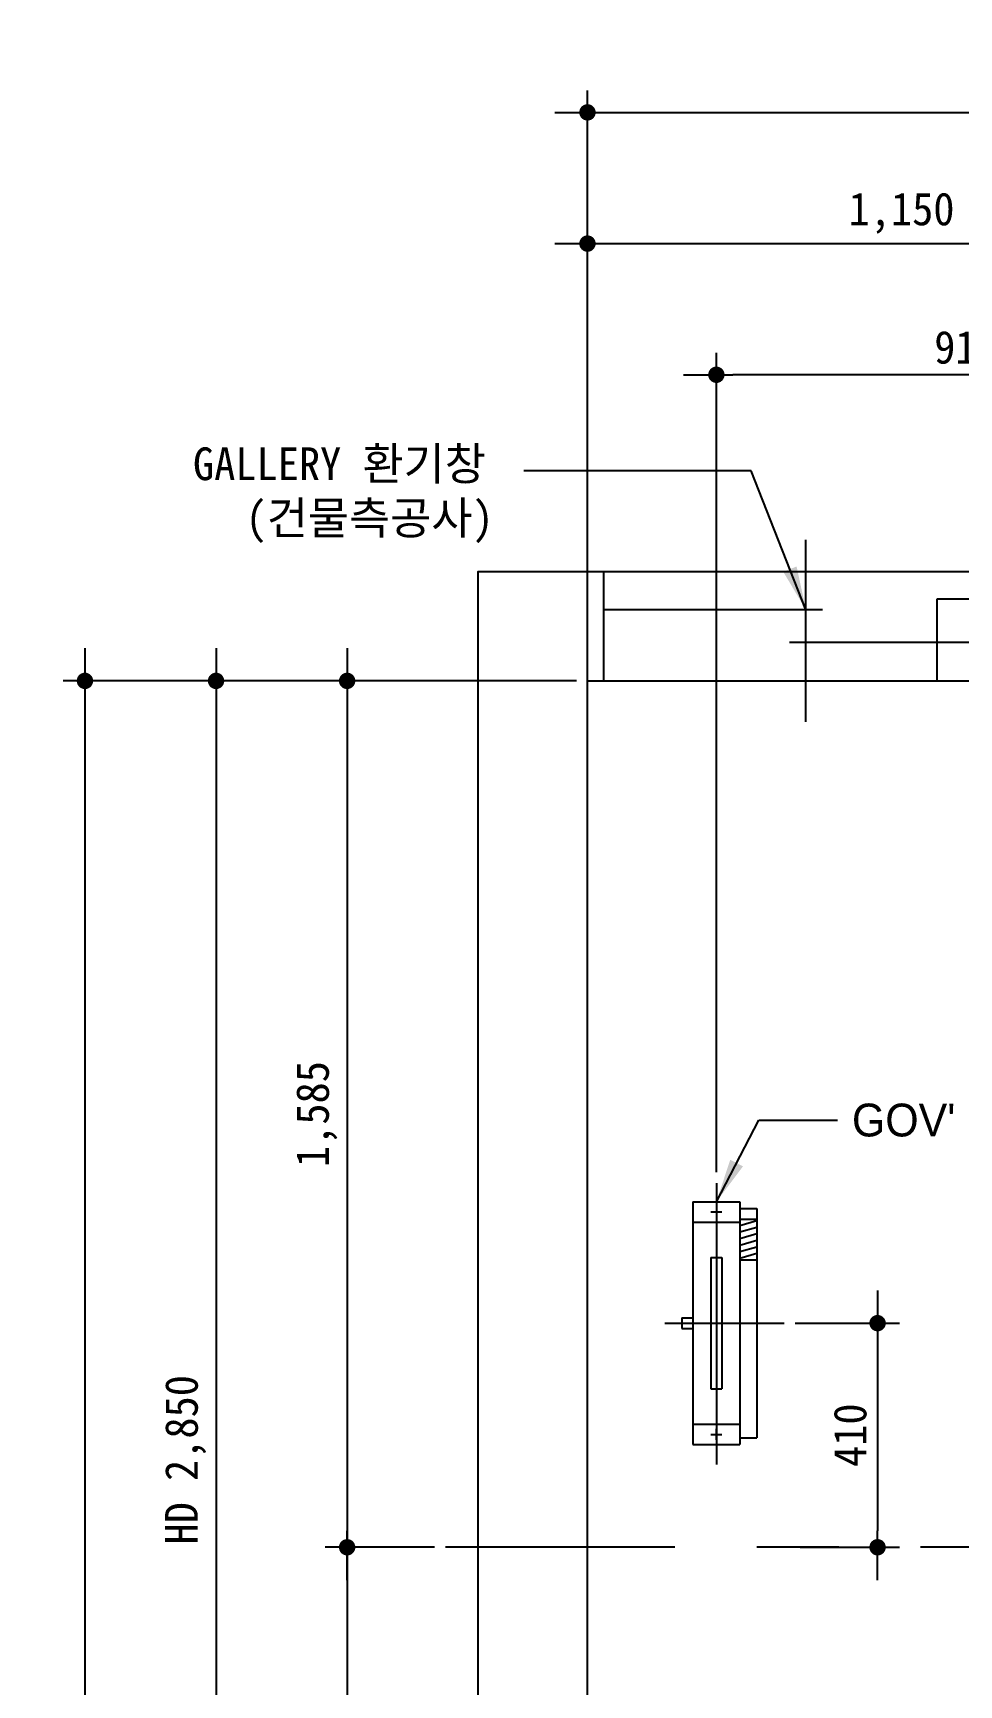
# Model space of a CAD drawing. Extents: x -9109 to 174251, y 57759 to 115528.
# Drawn here: x 126064 to 127759, y 105920 to 108942 of the extents above; entities that cross this region are included whole.
import ezdxf

# ---------------------------------------------------------------- set-up
doc = ezdxf.new("R2010")
doc.units = 0
doc.header["$LTSCALE"] = 600
doc.header["$MEASUREMENT"] = 0
doc.linetypes.add('CENTER', pattern=[2, 1.25, -0.25, 0.25, -0.25])
doc.layers.get('0').update_dxf_attribs({"linetype": 'CONTINUOUS'})
for name, color, linetype in [('1', 3, 'CONTINUOUS'), ('3', 1, 'CENTER'), ('6', 2, 'CONTINUOUS'), ('A-DIMS', 7, 'CONTINUOUS')]:
    doc.layers.add(name, color=color, linetype=linetype)
doc.layers.add('A-MKXS-LEAD', color=7, linetype='CONTINUOUS', lineweight=25)
doc.layers.add('A-MKXS-TEXT1', color=3, linetype='CONTINUOUS', lineweight=25)
doc.styles.add('HY울릉도L', font='')
doc.styles.add('OTIS', font='')
doc.styles.add('굴림', font='')
doc.styles.add('돋움체', font='')
doc.styles.get('HY울릉도L').set_extended_font_data('Dotum')
doc.styles.get('OTIS').set_extended_font_data('Dotum')
doc.styles.get('굴림').set_extended_font_data('Dotum')
doc.styles.get('돋움체').set_extended_font_data('DotumChe')
doc.dimstyles.new('CDIM', dxfattribs={"dimtxt": 3, "dimasz": 1.5, "dimexe": 2, "dimexo": 1, "dimgap": 1, "dimtad": 1, "dimdec": 0, "dimrnd": 0.5, "dimzin": 0, "dimdsep": 32, "dimlunit": 6, "dimtxsty": 'HY울릉도L', "dimblk1": '_CIDOT', "dimblk2": '_CIDOT', "dimsah": 1, "dimcen": 5.5, "dimclrd": 2, "dimclre": 2, "dimclrt": 7, "dimadec": 0, "dimazin": 0, "dimtfac": 1, "dimtdec": 0, "dimtix": 1, "dimtmove": 2, "dimatfit": 1, "dimldrblk": '_CIDOT', "dimfxl": 1, "dimtolj": 1, "dimtzin": 0, "dimlwd": -1, "dimarcsym": 0})
doc.dimstyles.new('OTIS', dxfattribs={"dimscale": 100, "dimtxt": 2.25, "dimasz": 2, "dimexe": 0.8, "dimexo": 0.8, "dimgap": 0.7, "dimtad": 1, "dimdsep": 46, "dimtxsty": '굴림', "dimblk": 'DOT', "dimcen": 0, "dimclrd": 3, "dimclre": 3, "dimclrt": 3, "dimadec": 0, "dimazin": 0, "dimtfac": 1, "dimtmove": 0, "dimatfit": 3, "dimfxl": 1, "dimtolj": 1, "dimarcsym": 0})

# ---------------------------------------------------------------- blocks, each defined once
blk = doc.blocks.new('_CIDOT')
at = {"color": 0, "linetype": 'ByBlock'}
blk.add_line((2, 0), (-1, 0), dxfattribs=at)
at = {"color": 0, "linetype": 'ByBlock', "const_width": 0.5}
blk.add_lwpolyline([(-0.25, 0, 1), (0.25, 0, 1)], format="xyb", close=True, dxfattribs=at)
blk = doc.blocks.new('*D803')
at = {"layer": 'A-DIMS', "lineweight": -2, "transparency": 16777216}
for p, q in [((127458.9, 106582.1), (127649.7, 106582.1)), ((127467.9, 106172.1), (127649.7, 106172.1))]:
    blk.add_line(p, q, dxfattribs=at)
at = {"layer": 'A-DIMS', "transparency": 16777216}
blk.add_line((127609.7, 106552.1), (127609.7, 106202.1), dxfattribs=at)
at = {"layer": 'A-DIMS', "transparency": 16777216, "xscale": 30, "yscale": 30, "zscale": 30}
for p, rotation in [((127609.7, 106582.1), 90), ((127609.7, 106172.1), 270)]:
    blk.add_blockref('_CIDOT', p, dxfattribs=dict(at, rotation=rotation))
at = {"layer": 'A-DIMS', "color": 3, "transparency": 16777216, "insert": (127559.7, 106377.1), "char_height": 60, "attachment_point": 5, "rotation": 90, "style": '돋움체'}
blk.add_mtext('\\A1;410', dxfattribs=at)
blk = doc.blocks.new('*D804')
at = {"layer": 'A-DIMS', "lineweight": -2, "transparency": 16777216}
for p, q in [((127314.6, 106858.5), (127314.6, 108357.1)), ((128228.6, 108057.1), (128228.6, 108357.1))]:
    blk.add_line(p, q, dxfattribs=at)
at = {"layer": 'A-DIMS', "transparency": 16777216}
blk.add_line((128198.6, 108317.1), (127344.6, 108317.1), dxfattribs=at)
at = {"layer": 'A-DIMS', "transparency": 16777216, "xscale": 30, "yscale": 30, "zscale": 30, "rotation": 180}
blk.add_blockref('_CIDOT', (127314.6, 108317.1), dxfattribs=at)
at = {"layer": 'A-DIMS', "transparency": 16777216, "xscale": 30, "yscale": 30, "zscale": 30}
blk.add_blockref('_CIDOT', (128228.6, 108317.1), dxfattribs=at)
at = {"layer": 'A-DIMS', "color": 3, "transparency": 16777216, "insert": (127771.6, 108367.1), "char_height": 60, "attachment_point": 5, "style": '돋움체'}
blk.add_mtext('\\A1;{\\C7;914}', dxfattribs=at)
blk = doc.blocks.new('*D826')
at = {"layer": 'A-DIMS', "lineweight": -2, "transparency": 16777216}
for p, q in [((127078.6, 107777.1), (127078.6, 108597.1)), ((128228.6, 108057.1), (128228.6, 108597.1))]:
    blk.add_line(p, q, dxfattribs=at)
at = {"layer": 'A-DIMS', "transparency": 16777216}
blk.add_line((127108.6, 108557.1), (128198.6, 108557.1), dxfattribs=at)
at = {"layer": 'A-DIMS', "transparency": 16777216, "xscale": 30, "yscale": 30, "zscale": 30, "rotation": 180}
blk.add_blockref('_CIDOT', (127078.6, 108557.1), dxfattribs=at)
at = {"layer": 'A-DIMS', "transparency": 16777216, "xscale": 30, "yscale": 30, "zscale": 30}
blk.add_blockref('_CIDOT', (128228.6, 108557.1), dxfattribs=at)
at = {"layer": 'A-DIMS', "color": 3, "transparency": 16777216, "insert": (127653.6, 108612.8), "char_height": 60, "attachment_point": 5, "style": '돋움체'}
blk.add_mtext('\\A1;1,150', dxfattribs=at)
blk = doc.blocks.new('*D828')
at = {"layer": 'A-DIMS', "lineweight": -2, "transparency": 16777216}
for p, q in [((127078.6, 107777.1), (127078.6, 108837.1)), ((129378.6, 107777.1), (129378.6, 108837.1))]:
    blk.add_line(p, q, dxfattribs=at)
at = {"layer": 'A-DIMS', "transparency": 16777216}
blk.add_line((127108.6, 108797.1), (129348.6, 108797.1), dxfattribs=at)
at = {"layer": 'A-DIMS', "transparency": 16777216, "xscale": 30, "yscale": 30, "zscale": 30, "rotation": 180}
blk.add_blockref('_CIDOT', (127078.6, 108797.1), dxfattribs=at)
at = {"layer": 'A-DIMS', "transparency": 16777216, "xscale": 30, "yscale": 30, "zscale": 30}
blk.add_blockref('_CIDOT', (129378.6, 108797.1), dxfattribs=at)
at = {"layer": 'A-DIMS', "color": 3, "transparency": 16777216, "insert": (128228.6, 108852.8), "char_height": 60, "attachment_point": 5, "style": '돋움체'}
blk.add_mtext('\\A1;HW 2,300', dxfattribs=at)
blk = doc.blocks.new('*D829')
at = {"layer": 'A-DIMS', "lineweight": -2, "transparency": 16777216}
for p, q in [((127058.6, 107757.1), (126598.6, 107757.1)), ((126798.6, 106172.1), (126598.6, 106172.1))]:
    blk.add_line(p, q, dxfattribs=at)
at = {"layer": 'A-DIMS', "transparency": 16777216}
blk.add_line((126638.6, 107727.1), (126638.6, 106202.1), dxfattribs=at)
at = {"layer": 'A-DIMS', "transparency": 16777216, "xscale": 30, "yscale": 30, "zscale": 30}
for p, rotation in [((126638.6, 107757.1), 90), ((126638.6, 106172.1), 270)]:
    blk.add_blockref('_CIDOT', p, dxfattribs=dict(at, rotation=rotation))
at = {"layer": 'A-DIMS', "color": 3, "transparency": 16777216, "insert": (126582.9, 106964.6), "char_height": 60, "attachment_point": 5, "rotation": 90, "style": '돋움체'}
blk.add_mtext('\\A1;1,585', dxfattribs=at)
blk = doc.blocks.new('*D830')
at = {"layer": 'A-DIMS', "lineweight": -2, "transparency": 16777216}
for p, q in [((126798.6, 106172.1), (126598.6, 106172.1)), ((127058.6, 104907.1), (126598.6, 104907.1))]:
    blk.add_line(p, q, dxfattribs=at)
at = {"layer": 'A-DIMS', "transparency": 16777216}
blk.add_line((126638.6, 106142.1), (126638.6, 104937.1), dxfattribs=at)
at = {"layer": 'A-DIMS', "transparency": 16777216, "xscale": 30, "yscale": 30, "zscale": 30}
for p, rotation in [((126638.6, 106172.1), 90), ((126638.6, 104907.1), 270)]:
    blk.add_blockref('_CIDOT', p, dxfattribs=dict(at, rotation=rotation))
at = {"layer": 'A-DIMS', "color": 3, "transparency": 16777216, "insert": (126582.9, 105539.6), "char_height": 60, "attachment_point": 5, "rotation": 90, "style": '돋움체'}
blk.add_mtext('\\A1;1,265', dxfattribs=at)
blk = doc.blocks.new('*D831')
at = {"layer": 'A-DIMS', "lineweight": -2, "transparency": 16777216}
for p, q in [((127058.6, 107757.1), (126118.6, 107757.1)), ((127058.6, 103707.1), (126118.6, 103707.1))]:
    blk.add_line(p, q, dxfattribs=at)
at = {"layer": 'A-DIMS', "transparency": 16777216}
blk.add_line((126158.6, 107727.1), (126158.6, 103737.1), dxfattribs=at)
at = {"layer": 'A-DIMS', "transparency": 16777216, "xscale": 30, "yscale": 30, "zscale": 30}
for p, rotation in [((126158.6, 107757.1), 90), ((126158.6, 103707.1), 270)]:
    blk.add_blockref('_CIDOT', p, dxfattribs=dict(at, rotation=rotation))
at = {"layer": 'A-DIMS', "color": 3, "transparency": 16777216, "insert": (126102.9, 105732.1), "char_height": 60, "attachment_point": 5, "rotation": 90, "style": '돋움체'}
blk.add_mtext('\\A1;4,050', dxfattribs=at)
blk = doc.blocks.new('*D832')
at = {"layer": 'A-DIMS', "lineweight": -2, "transparency": 16777216}
for p, q in [((127058.6, 107757.1), (126358.6, 107757.1)), ((127058.6, 104907.1), (126358.6, 104907.1))]:
    blk.add_line(p, q, dxfattribs=at)
at = {"layer": 'A-DIMS', "transparency": 16777216}
blk.add_line((126398.6, 107727.1), (126398.6, 104937.1), dxfattribs=at)
at = {"layer": 'A-DIMS', "transparency": 16777216, "xscale": 30, "yscale": 30, "zscale": 30}
for p, rotation in [((126398.6, 107757.1), 90), ((126398.6, 104907.1), 270)]:
    blk.add_blockref('_CIDOT', p, dxfattribs=dict(at, rotation=rotation))
at = {"layer": 'A-DIMS', "color": 3, "transparency": 16777216, "insert": (126342.9, 106332.1), "char_height": 60, "attachment_point": 5, "rotation": 90, "style": '돋움체'}
blk.add_mtext('\\A1;HD 2,850', dxfattribs=at)
blk = doc.blocks.new('B-G')
for p, q in [((200, 800), (0, 800)), ((200, 770), (0, 770)), ((130, 770), (130, 370)), ((70, 430), (70, 30)), ((200, 30), (0, 30)), ((200, 0), (0, 0))]:
    blk.add_line(p, q)
at = {"layer": '3'}
blk.add_line((275.1, 400), (-58.2, 400), dxfattribs=at)

msp = doc.modelspace()

# ---------------------------------------------------------------- linework, layer by layer
for p, q in [((127304.6, 106785.6), (127324.6, 106785.6)), ((127314.6, 106795.6), (127314.6, 106775.6)), ((127304.6, 106702.1), (127304.6, 106462.1)), ((127304.6, 106702.1), (127324.6, 106702.1)), ((127324.6, 106702.1), (127324.6, 106462.1)), ((127304.6, 106462.1), (127324.6, 106462.1)), ((127304.6, 106378.6), (127324.6, 106378.6)), ((127314.6, 106368.6), (127314.6, 106388.6))]:
    msp.add_line(p, q)
msp.add_lwpolyline([(129578.6, 103507.1), (126878.6, 103507.1), (126878.6, 107957.1), (129578.6, 107957.1)], close=True)
msp.add_lwpolyline([(128568.6, 107757.1), (129378.6, 107757.1), (129378.6, 103707.1), (127078.6, 103707.1), (127078.6, 107757.1), (127888.6, 107757.1)])
at = {"layer": '1'}
for p, q in [((127271.6, 106804.1), (127271.6, 106360.1)), ((127271.6, 106804.1), (127357.6, 106804.1)), ((127357.6, 106804.1), (127357.6, 106360.1)), ((127357.6, 106792.1), (127388.6, 106792.1)), ((127357.6, 106772.3), (127388.6, 106772.3)), ((127357.6, 106760.9), (127388.6, 106769.9)), ((127388.6, 106792.1), (127388.6, 106372.1)), ((127271.6, 106767.1), (127357.6, 106767.1)), ((127357.6, 106748.9), (127388.6, 106757.9)), ((127357.6, 106736.9), (127388.6, 106745.9)), ((127357.6, 106724.9), (127388.6, 106733.9)), ((127357.6, 106712.9), (127388.6, 106721.9)), ((127357.6, 106700.9), (127388.6, 106709.9)), ((127357.6, 106697.9), (127388.6, 106697.9)), ((127251.6, 106592.1), (127251.6, 106572.1)), ((127251.6, 106592.1), (127271.6, 106592.1)), ((127251.6, 106572.1), (127271.6, 106572.1)), ((127271.6, 106397.1), (127357, 106397.1)), ((127271.6, 106397.1), (127357.6, 106397.1)), ((127271.6, 106360.1), (127357, 106360.1)), ((127271.6, 106360.1), (127357.6, 106360.1)), ((127357.6, 106372.1), (127388, 106372.1)), ((127358.2, 106372.1), (127388.6, 106372.1))]:
    msp.add_line(p, q, dxfattribs=at)
at = {"layer": '3'}
for p, q in [((127314.6, 106838.5), (127314.6, 106323.5)), ((127220.1, 106582.1), (127438.9, 106582.1)), ((129638.6, 106172.1), (126818.6, 106172.1))]:
    msp.add_line(p, q, dxfattribs=at)
at = {"layer": '6'}
for p, q in [((127718.6, 107757.1), (127718.6, 107907.1)), ((127718.6, 107907.1), (128738.6, 107907.1))]:
    msp.add_line(p, q, dxfattribs=at)
at = {"layer": 'A-MKXS-LEAD'}
for p, q in [((127378.3, 108141.4), (126962.3, 108141.4)), ((127392.6, 106953.4), (127536.4, 106953.4))]:
    msp.add_line(p, q, dxfattribs=at)

# ---------------------------------------------------------------- block references
at = {"rotation": 270}
msp.add_blockref('B-G', (127078.6, 107957.1), dxfattribs=at)

# ---------------------------------------------------------------- texts
at = {"layer": '1', "color": 3, "style": 'OTIS'}
msp.add_text("GOV'", height=60, dxfattribs=at).set_placement((127562.8, 106923.7))
at = {"layer": 'A-MKXS-TEXT1', "style": '돋움체'}
for s, p in [('GALLERY 환기창', (126356.4, 108124.3)), ('(건물측공사)', (126452.7, 108025.2))]:
    msp.add_text(s, height=60, dxfattribs=at).set_placement(p)

# ---------------------------------------------------------------- dimensions: what is measured, and where the dimension line sits
at = {"layer": 'A-DIMS'}
dim = msp.add_linear_dim(base=(129378.6, 108797.1), p1=(127078.6, 107757.1), p2=(129378.6, 107757.1), text='HW <>', dimstyle='CDIM', override={"dimscale": 20, "dimtxsty": '돋움체', "dimclrd": 256, "dimclre": 256, "dimclrt": 3}, dxfattribs=at)
dim.commit()
dim.dimension.update_dxf_attribs({"geometry": '*D828', "text_midpoint": (128228.6, 108852.8)})
dim = msp.add_linear_dim(base=(128228.6, 108557.1), p1=(127078.6, 107757.1), p2=(128228.6, 108037.1), dimstyle='CDIM', override={"dimscale": 20, "dimtxsty": '돋움체', "dimclrd": 256, "dimclre": 256, "dimclrt": 3}, dxfattribs=at)
dim.commit()
dim.dimension.update_dxf_attribs({"geometry": '*D826', "text_midpoint": (127653.6, 108612.8)})
for base, p1, p2, angle, text, picture, middle in [((127314.6, 108317.1), (128228.6, 108037.1), (127314.6, 106838.5), 180, '{\\C7;<>}', '*D804', (127771.6, 108367.1)), ((126398.6, 104907.1), (127078.6, 107757.1), (127078.6, 104907.1), 90, 'HD <>', '*D832', (126342.9, 106332.1))]:
    dim = msp.add_linear_dim(base=base, p1=p1, p2=p2, angle=angle, text=text, dimstyle='CDIM', override={"dimscale": 20, "dimtxsty": '돋움체', "dimclrd": 256, "dimclre": 256, "dimclrt": 3}, dxfattribs=at)
    dim.commit()
    dim.dimension.update_dxf_attribs({"geometry": picture, "text_midpoint": middle})
for base, p1, p2, picture, middle in [((126158.6, 103707.1), (127078.6, 107757.1), (127078.6, 103707.1), '*D831', (126102.9, 105732.1)), ((126638.6, 106172.1), (127078.6, 107757.1), (126818.6, 106172.1), '*D829', (126582.9, 106964.6)), ((127609.7, 106172.1), (127438.9, 106582.1), (127447.9, 106172.1), '*D803', (127559.7, 106377.1)), ((126638.6, 104907.1), (126818.6, 106172.1), (127078.6, 104907.1), '*D830', (126582.9, 105539.6))]:
    dim = msp.add_linear_dim(base=base, p1=p1, p2=p2, angle=90, dimstyle='CDIM', override={"dimscale": 20, "dimtxsty": '돋움체', "dimclrd": 256, "dimclre": 256, "dimclrt": 3}, dxfattribs=at)
    dim.commit()
    dim.dimension.update_dxf_attribs({"geometry": picture, "text_midpoint": middle})

# ---------------------------------------------------------------- leaders
at = {"layer": 'A-MKXS-LEAD'}
for points in [[(127478.6, 107887.1), (127378.3, 108141.4)], [(127314.6, 106804.1, 0), (127392.6, 106953.4, 0)]]:
    msp.add_leader(points, dimstyle='OTIS', override={"dimscale": 40, "dimtad": 0, "dimtxsty": 'OTIS', "dimclrd": 256, "dimatfit": 0}, dxfattribs=at)

doc.saveas('drawing.dxf')
